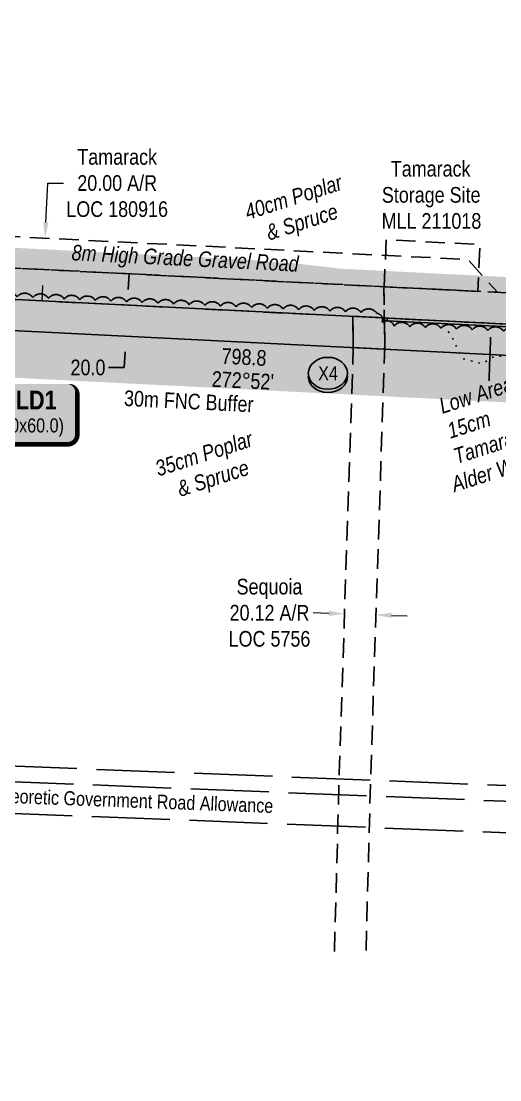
# Model space of a CAD drawing. Extents: x 325071 to 332576, y 6141995 to 6143910.
# Drawn here: x 328631 to 328937, y 6142759 to 6143435 of the extents above; entities that cross this region are included whole.
import ezdxf
from ezdxf.enums import TextEntityAlignment as Align

# ---------------------------------------------------------------- set-up
doc = ezdxf.new("R2010")
doc.units = 0
doc.header["$LTSCALE"] = 5
doc.header["$PDSIZE"] = 0.5
for name, pattern in [('0', [1, 1, 0]), ('foc-ACCESSROAD', [3.75, 2.5, -1.25]), ('foc-TOPO', [1, 0.2, -0.8]), ('foc-UNSURVEYED', [12.5, 10, -2.5])]:
    doc.linetypes.add(name, pattern=pattern)
doc.layers.get('Defpoints').update_dxf_attribs({"color": 9})
for name, color, linetype in [('AS-ROADS', 254, 'Continuous'), ('C-AR', 13, 'foc-ACCESSROAD'), ('C-WS', 13, 'foc-ACCESSROAD'), ('F-AR', 190, 'foc-ACCESSROAD'), ('L-BD1', 253, 'Continuous'), ('L-ROAD-T', 7, 'Continuous'), ('L-USEC', 7, 'foc-UNSURVEYED'), ('P-BUFFER-H 30m', 51, 'Continuous'), ('P-BUFFER-T', 40, 'Continuous'), ('P-CROSSINGS', 250, 'Continuous'), ('P-PROPOSED', 10, 'Continuous'), ('P-PROPOSED-H', 21, 'Continuous'), ('P-TEMP-BLOCKS', 250, 'Continuous'), ('P-TXT', 4, 'Continuous'), ('T-BUSH', 110, '0'), ('T-LOW-AREA', 48, 'foc-TOPO')]:
    doc.layers.add(name, color=color, linetype=linetype)
for name, color, linetype, lineweight in [('C-AR-T', 13, 'Continuous', 9), ('C-WS-T', 13, 'Continuous', 9), ('F-AR-T', 190, 'Continuous', 9), ('T-TEXT', 48, 'Continuous', 18)]:
    doc.layers.add(name, color=color, linetype=linetype, lineweight=lineweight)
doc.layers.add('P-EXISTINGCUT', color=125, linetype='Continuous', plot=False)
doc.layers.add('P-EXISTINGDISPO', color=175, linetype='Continuous', plot=False)
doc.styles.add('3.6', font='ARIALN.TTF', dxfattribs={"height": 3.6})
doc.styles.add('80', font='ARIALN.TTF', dxfattribs={"height": 10})
doc.styles.add('80CG', font='ARIALN.TTF', dxfattribs={"height": 10})
doc.styles.add('80L', font='ARIALN.TTF', dxfattribs={"height": 10})
doc.styles.add('80LS', font='ARIALNI.TTF', dxfattribs={"height": 10})
doc.styles.add('BOLD', font='ARIALNB.TTF')
doc.styles.add('Crossing', font='ARIALN.TTF', dxfattribs={"height": 10})
doc.dimstyles.new('Compass 2 000', dxfattribs={"dimscale": 2, "dimtxt": 3.6, "dimasz": 2, "dimexe": 0.2, "dimexo": 0.0625, "dimgap": 0.5, "dimtad": 0, "dimtih": 1, "dimtoh": 1, "dimzin": 0, "dimdsep": 46, "dimtxsty": '3.6', "dimcen": 0.1, "dimse1": 1, "dimse2": 1, "dimclrd": 256, "dimclrt": 256, "dimaunit": 1, "dimadec": 4, "dimazin": 0, "dimtfac": 0.06, "dimtofl": 0, "dimtmove": 0, "dimatfit": 1, "dimfxl": 0.2, "dimtolj": 1, "dimtzin": 0, "dimlwd": -1, "dimarcsym": 0})
doc.dimstyles.new('Compass 5 000', dxfattribs={"dimscale": 5, "dimtxt": 9, "dimasz": 2, "dimexe": 0.2, "dimexo": 0.0625, "dimgap": 0.5, "dimtad": 0, "dimtih": 1, "dimtoh": 1, "dimzin": 0, "dimdsep": 46, "dimtxsty": '80CG', "dimcen": 0.1, "dimse1": 1, "dimse2": 1, "dimclrd": 256, "dimclrt": 256, "dimaunit": 1, "dimadec": 4, "dimazin": 0, "dimtfac": 0.06, "dimtofl": 0, "dimtmove": 0, "dimatfit": 1, "dimfxl": 0.2, "dimtolj": 1, "dimtzin": 0, "dimlwd": -1, "dimarcsym": 0})

# ---------------------------------------------------------------- blocks, each defined once
blk = doc.blocks.new('*D435')
at = {"layer": 'C-AR-T', "transparency": 16777216}
for p, q in [((328647.0686145959, 6143306.213181918), (328648.3414749113, 6143331.378238093)), ((328648.3414749113, 6143331.378238093), (328658.3414749113, 6143331.378238094)), ((328645.0319360791, 6143265.947075208), (328644.5267771827, 6143255.959842634))]:
    blk.add_line(p, q, dxfattribs=at)
for points in [[(328645.4040758335, 6143306.297375067), (328648.7331533582, 6143306.128988768), (328646.5634556995, 6143296.225949344)], [(328643.3673973167, 6143266.031268357), (328646.6964748414, 6143265.862882058), (328645.5370949754, 6143275.934307782)]]:
    blk.add_solid(points, dxfattribs=at)
at = {"layer": 'Defpoints', "color": 0, "transparency": 16777216}
for p in [(328646.5634556995, 6143296.225949344), (328675.7207777522, 6143294.751158353), (328674.6944170281, 6143274.459516791)]:
    blk.add_point(p, dxfattribs=at)
at = {"layer": 'C-AR-T', "transparency": 16777216, "insert": (328692.6422934653, 6143331.378238093), "char_height": 10, "attachment_point": 5, "style": '80CG'}
blk.add_mtext('\\A1;Tamarack\\P20.00 A/R\\PLOC 180916', dxfattribs=at)
blk = doc.blocks.new('*D439')
at = {"layer": 'C-AR-T', "transparency": 16777216}
for p, q in [((327669.0497940794, 6143355.644528115), (327671.0297810567, 6143394.839066615)), ((327671.0297810567, 6143394.839066615), (327681.0297810568, 6143394.839066616)), ((327667.029083436, 6143315.643850324), (327666.5245576893, 6143305.656585745))]:
    blk.add_line(p, q, dxfattribs=at)
for points in [[(327667.3852499829, 6143355.728615739), (327670.7143381759, 6143355.560440491), (327668.5452683326, 6143345.657263536)], [(327665.3645393396, 6143315.727937948), (327668.6936275325, 6143315.5597627), (327667.5336091827, 6143325.631114903)]]:
    blk.add_solid(points, dxfattribs=at)
at = {"layer": 'Defpoints', "color": 0, "transparency": 16777216}
for p in [(327668.5452683326, 6143345.657263536), (328675.2082588205, 6143294.803759757), (328674.1965996707, 6143274.777611124)]:
    blk.add_point(p, dxfattribs=at)
at = {"layer": 'C-AR-T', "transparency": 16777216, "insert": (327715.3305996104, 6143394.839066615), "char_height": 10, "attachment_point": 5, "style": '80CG'}
blk.add_mtext('\\A1;Tamarack\\P20.00 A/R\\PLOC 180916', dxfattribs=at)
blk = doc.blocks.new('*D444')
at = {"layer": 'Defpoints', "color": 0, "transparency": 16777216}
for p in [(328837.8782418242, 6143056.315249656), (328837.9810354997, 6143059.443489276), (328858.0894573363, 6143058.782728324)]:
    blk.add_point(p, dxfattribs=at)
at = {"layer": 'F-AR-T', "transparency": 16777216}
for p, q in [((328827.8836363247, 6143056.643671504), (328817.8890308252, 6143056.972093351)), ((328867.9812691603, 6143055.326066857), (328877.9758746597, 6143054.997645009))]:
    blk.add_line(p, q, dxfattribs=at)
for points in [[(328827.9383732993, 6143058.309439087), (328827.8288993501, 6143054.97790392), (328837.8782418242, 6143056.315249656)], [(328868.0360061348, 6143056.99183444), (328867.9265321857, 6143053.660299273), (328857.9866636608, 6143055.654488704)]]:
    blk.add_solid(points, dxfattribs=at)
at = {"layer": 'F-AR-T', "transparency": 16777216, "insert": (328789.959290034, 6143056.97209335), "char_height": 10, "attachment_point": 5, "style": '80CG'}
blk.add_mtext('\\A1;Sequoia\\P20.12 A/R\\PLOC 5756', dxfattribs=at)
blk = doc.blocks.new('*D452')
at = {"layer": 'Defpoints', "color": 0, "transparency": 16777216}
for p in [(328684.1030057448, 6143254.312651231), (328683.1035513806, 6143234.340667956), (328698.2124392557, 6143233.584576599)]:
    blk.add_point(p, dxfattribs=at)
at = {"layer": 'P-TXT', "transparency": 16777216}
for p, q in [((328699.7116963874, 6143263.544061924), (328700.2114991548, 6143273.531563974)), ((328697.7126364883, 6143223.59707455), (328697.2128337208, 6143213.609572497)), ((328697.2128337208, 6143213.609572497), (328687.2128337208, 6143213.609572498))]:
    blk.add_line(p, q, dxfattribs=at)
for points in [[(328698.0471127124, 6143263.627362385), (328701.3762800624, 6143263.460761463), (328699.21189362, 6143253.556559875)], [(328696.0480528133, 6143223.680375011), (328699.3772201633, 6143223.513774089), (328698.2124392557, 6143233.584576599)]]:
    blk.add_solid(points, dxfattribs=at)
at = {"layer": 'P-TXT', "transparency": 16777216, "insert": (328674.0068309928, 6143213.609572497), "char_height": 10, "attachment_point": 5, "style": '80CG'}
blk.add_mtext('\\A1;20.0', dxfattribs=at)
blk = doc.blocks.new('*U455')
at = {"true_color": 0xff8aff}
h = blk.add_hatch(color=211, dxfattribs=at)
edge = h.paths.add_edge_path()
edge.add_line((-23.99999999999998, -20), (23.99999999999998, -20))
edge.add_arc((23.99999999999998, -14), 6, 270, 360)
edge.add_line((29.99999999999998, -14), (29.99999999999998, 12.5))
edge.add_arc((23.99999999999998, 12.5), 6, 0, 90)
edge.add_line((23.99999999999998, 18.5), (-23.99999999999998, 18.5))
edge.add_arc((-23.99999999999998, 12.5), 6, 90, 180)
edge.add_line((-29.99999999999998, 12.5), (-29.99999999999998, -14))
edge.add_arc((-23.99999999999998, -14), 6, 180, 270)
at = {"color": 250, "flags": 128}
blk.add_lwpolyline([(-23.99999999999998, -20, 3, 3, 0), (23.99999999999998, -20, 3, 3, 0.414213562373095), (29.99999999999998, -14, 3, 3, 0), (29.99999999999998, 12.5, 3, 0, 0.414213562373095), (23.99999999999998, 18.5, 0, 0, 0), (-23.99999999999998, 18.5, 0, 0, 0.414213562373095), (-29.99999999999998, 12.5, 0, 0, 0), (-29.99999999999998, -14, 0, 3, 0.414213562373095)], format="xyseb", close=True, dxfattribs=at)
at = {"flags": 128}
blk.add_lwpolyline([(-19.64230924337664, -3.090967807801711, 0, 7.499999999999999, 0), (-3.398394867633905e-15, 0, 0, 0, 0)], format="xyseb", dxfattribs=at)
at = {"color": 250}
for tag, p, height, style in [('TEMP_AREA_W1_001', (-9.212824010914055, 2.244292974654144), 12, 'BOLD'), ('ENTER_TEXT_001', (-30.65893587994544, -12.47010782646594), 9, '80')]:
    blk.add_attdef(tag, p, '', height=height, dxfattribs=dict(at, style=style))
blk = doc.blocks.new('xing2')
h = blk.add_hatch(color=50)
h.dxf.hatch_style = 1
edge = h.paths.add_edge_path()
edge.add_ellipse((0, 0), major_axis=(-12.5, 0), ratio=0.8162973455633619, start_angle=0, end_angle=360)
h = blk.add_hatch(color=250)
h.dxf.hatch_style = 1
edge = h.paths.add_edge_path()
edge.add_ellipse((0, -2.047489049626165), major_axis=(-12.5, 0), ratio=0.8162973455633619, start_angle=0, end_angle=180)
edge.add_line((12.5, -2.047489049626165), (12.5, 0))
edge.add_ellipse((0, 0), major_axis=(-12.5, 0), ratio=0.8162973455633619, start_angle=0, end_angle=180, ccw=False)
edge.add_line((-12.5, 0), (-12.5, -2.047489049626165))
at = {"color": 250}
blk.add_ellipse((0, 0), major_axis=(-12.5, 0), ratio=0.8162973455633619, dxfattribs=at)
blk.add_ellipse((0, -2.047489049626165), major_axis=(-12.5, 0), ratio=0.8162973455633619, start_param=0, end_param=3.141592653589793, dxfattribs=at)
at = {"color": 250, "style": 'Crossing'}
blk.add_attdef('CROSSING', text='', height=9, dxfattribs=at).set_placement((0.08916442567715421, 0.0199513138486509), align=Align.MIDDLE_CENTER)
at = {"color": 250, "style": 'Crossing', "flags": 1}
for tag, p in [('OWNER', (0.08916442567715421, -12.49201765665748)), ('DESCRIPTION', (0.08916442567715421, -25.770021277247)), ('LOCATION', (0.08916442567715421, -39.30337514164421)), ('DWG_REF', (0.08916442567715421, -52.83672900604233))]:
    blk.add_attdef(tag, text='', height=9, dxfattribs=at).set_placement(p, align=Align.MIDDLE_CENTER)

msp = doc.modelspace()

# ---------------------------------------------------------------- hatches: boundary and pattern name
at = {"layer": 'P-BUFFER-H 30m'}
h = msp.add_hatch(color=256, dxfattribs=at)
h.dxf.hatch_style = 1
edge = h.paths.add_edge_path()
edge.add_line((329644.8170433939, 6143015.223781576), (329487.2075265931, 6143022.936033285))
edge.add_arc((329488.6735301838, 6143052.895651607), 29.99546459892471, 178.0000665704343, 267.19860000343374, ccw=False)
edge.add_line((329458.6963367944, 6143053.942443395), (329462.11454839, 6143151.830477316))
edge.add_line((329462.11454839, 6143151.830477316), (329370.9396537039, 6143118.825626192))
edge.add_arc((329360.7298109515, 6143147.030005419), 29.99546460067798, 269.31670000516925, 289.9000000065458, ccw=False)
edge.add_line((329360.3720984787, 6143117.036673853), (329103.729158056, 6143120.097500269))
edge.add_arc((329104.0868705313, 6143150.090831834), 29.9954645998089, 226.9832999987203, 269.3167000004786, ccw=False)
edge.add_line((329083.6236196706, 6143128.159501259), (329020.1423601619, 6143187.391335547))
edge.add_line((329020.1423601619, 6143187.391335547), (328233.4108207381, 6143226.787031945))
edge.add_line((328233.4108207381, 6143226.787031945), (327485.9951833357, 6143264.213978831))
edge.add_line((327485.9951833357, 6143264.213978831), (327478.8189134504, 6143080.198520428))
edge.add_arc((327448.8462323001, 6143081.367400755), 29.99546459980527, 320.0166999995888, 357.7666999981614, ccw=False)
edge.add_line((327471.8297100484, 6143062.093385939), (327439.103857643, 6143023.069139681))
edge.add_arc((327416.1203798947, 6143042.343154498), 29.99546460043571, 230.0166999915068, 320.0166999982257, ccw=False)
edge.add_line((327396.8463650744, 6143019.359676752), (327381.5240465755, 6143032.209019966))
edge.add_arc((327400.7980613961, 6143055.192497713), 29.9954646006484, 140.0166999978685, 230.016699991166, ccw=False)
edge.add_line((327377.814583648, 6143074.46651253), (327399.5578094898, 6143100.394423867))
edge.add_line((327399.5578094898, 6143100.394423867), (327408.0378238591, 6143317.840779194))
edge.add_arc((327438.0105050094, 6143316.671898867), 29.99546459976897, 87.1332999994604, 177.766699999939, ccw=False)
edge.add_line((327439.5106526199, 6143346.629826928), (328237.411214365, 6143306.674840108))
edge.add_line((328237.411214365, 6143306.674840108), (329042.3897955957, 6143266.365420434))
edge.add_arc((329040.8896479858, 6143236.407492372), 29.99546460031343, 46.98330000058428, 87.13330000054867, ccw=False)
edge.add_line((329061.3528988459, 6143258.338822948), (329124.0390523043, 6143199.848870444))
edge.add_line((329124.0390523043, 6143199.848870444), (329352.2490037067, 6143197.127147232))
edge.add_line((329352.2490037067, 6143197.127147232), (329474.7834321348, 6143241.483991097))
edge.add_arc((329484.9932748848, 6143213.27961187), 29.99546459982603, 87.2000000001969, 109.90000000205029, ccw=False)
edge.add_line((329486.4585464253, 6143243.239266004), (329515.6985734008, 6143241.809190104))
edge.add_arc((329514.23330186, 6143211.849535969), 29.99546459981659, -1.9999334313164923, 87.19999999975272, ccw=False)
edge.add_line((329544.2104952499, 6143210.80274418), (329540.3559366497, 6143100.418950653))
edge.add_line((329540.3559366497, 6143100.418950653), (329661.5536308178, 6143094.488426005))
edge.add_line((329661.5536308178, 6143094.488426005), (329698.6590832029, 6143092.672757799))
edge.add_arc((329697.1930796119, 6143062.713139476), 29.9954645998663, -2.8013996463827198, 87.19860000307648, ccw=False)
edge.add_line((329727.1526979434, 6143061.247136069), (329721.3223121769, 6142942.095890353))
edge.add_arc((329691.3626938494, 6142943.561893762), 29.99546459589512, 348.15143384892036, 357.19860035146553, ccw=False)
edge.add_line((329720.7190660256, 6142937.403053856), (329688.240689902, 6142782.59349363))
edge.add_arc((329658.8843177219, 6142788.752333535), 29.9954645995877, 267.86700746537576, 348.1514338521909, ccw=False)
edge.add_line((329657.7679121988, 6142758.777651965), (329637.4940155344, 6142759.532752237))
edge.add_arc((329638.6104210572, 6142789.507433808), 29.99546460019811, 168.1514338522366, 267.8670074659975, ccw=False)
edge.add_line((329609.254048877, 6142795.666273713), (329641.6233035301, 6142949.955701813))
edge.add_line((329641.6233035301, 6142949.955701813), (329644.8170433939, 6143015.223781576))
at = {"layer": 'P-PROPOSED-H'}
h = msp.add_hatch(color=256, dxfattribs=at)
h.dxf.hatch_style = 1
h.paths.add_polyline_path([(329676.2426651246, 6143043.717396317), (329488.673530184, 6143052.895651608), (329493.5603224569, 6143192.839734761), (329488.0255758678, 6143193.11042903), (329360.7298109542, 6143147.030005419), (329104.0868705316, 6143150.090831834), (329032.5907328562, 6143216.801029643), (328234.9109683481, 6143256.744960005), (327457.2043763403, 6143295.688730855), (327448.8462322999, 6143081.367400754), (327416.1203798944, 6143042.343154497), (327400.7980613956, 6143055.192497713), (327429.1308631757, 6143088.978209998), (327438.0105050097, 6143316.671898867), (328235.9110667549, 6143276.716912046), (329040.8896479856, 6143236.407492373), (329112.0677432406, 6143169.99404728), (329357.3374880555, 6143167.068862144), (329484.9932748846, 6143213.27961187), (329514.2333018602, 6143211.849535969), (329509.3464927704, 6143071.904971225), (329660.0876272267, 6143064.528807682), (329697.1930796118, 6143062.713139476), (329691.3626938453, 6142943.561893761), (329658.8843177217, 6142788.752333536), (329638.6104210572, 6142789.507433808), (329671.4669377192, 6142946.119416982)])

# ---------------------------------------------------------------- linework, layer by layer
at = {"layer": 'AS-ROADS', "const_width": 7.998790559999987, "flags": 128}
msp.add_lwpolyline([(327398.3449999995, 6143348.678), (327458.6409999995, 6143345.654999993), (327784.7329999995, 6143328.765999992), (328114.1319999995, 6143312.032999992), (328498.2259999996, 6143292.618999992), (328774.3319999995, 6143278.572999992), (328807.0029999996, 6143276.018999993), (328865.1729999995, 6143269.267), (328883.6719999996, 6143264.332), (328899.311, 6143258.909999993), (328922.4209999995, 6143252.701), (329005.5019999995, 6143247.503)], dxfattribs=at)
at = {"layer": 'C-AR', "flags": 128}
for points in [[(326614.6588852428, 6143401.04295506), (326701.7997616229, 6143394.956991887), (326721.794240645, 6143393.560590709), (327502.575376245, 6143354.076390596), (327532.7102111009, 6143352.553160668), (328323.4579944527, 6143312.5651866), (328876.1407342218, 6143284.616133951), (328916.5584684147, 6143282.668220866), (328935.5194679907, 6143261.663338281), (328875.6002502628, 6143264.594650236), (328322.676900949, 6143292.531565567), (327531.9241622104, 6143332.485098647), (327501.7895078197, 6143334.007717759), (326720.5858882869, 6143373.478918945), (326701.0082540151, 6143374.846689999), (326613.8676251374, 6143380.933619585)], [(330016.7264290649, 6143187.229074786), (329484.8955298009, 6143213.24689486), (329357.2577821455, 6143167.065423324), (329111.9750771293, 6143170.015973058), (329040.7898833861, 6143236.46303504), (328863.32336866, 6143245.194110779), (328863.0794284584, 6143265.227275236), (329049.0841343714, 6143256.076133807), (329119.9849999993, 6143189.918), (329353.8680920485, 6143187.104578258), (329481.8649999994, 6143233.41599999), (330017.4980502309, 6143207.212174026)]]:
    msp.add_lwpolyline(points, dxfattribs=at)
at = {"layer": 'C-WS', "flags": 128}
msp.add_lwpolyline([(328863.1330925646, 6143265.204541093), (328923.052233824, 6143262.273248647), (328924.5178800469, 6143292.232819286), (328864.5987387875, 6143295.164111722)], close=True, dxfattribs=at)
at = {"layer": 'F-AR', "flags": 128}
for points in [[(328206.6578981174, 6143298.393534465), (328863.0794284584, 6143265.227275236), (328863.5992880288, 6143227.231875157), (328854.6567342007, 6142953.835894982), (328853.8416292117, 6142923.673891168), (328851.5801729674, 6142839.979512442)], [(328831.4601179952, 6142840.773759847), (328833.7220653935, 6142924.467704295), (328834.5368608522, 6142954.629612914), (328843.4841972515, 6143226.916911629), (328843.1821028207, 6143246.210119739), (328205.8990693555, 6143278.272468457)]]:
    msp.add_lwpolyline(points, dxfattribs=at)
at = {"layer": 'L-USEC', "flags": 128}
for points in [[(329104.0424975358, 6142940.258247652), (328302.843119552, 6142971.88578268)], [(328302.4613910909, 6142961.838677089), (329103.666073841, 6142930.211148847)], [(328301.6678928343, 6142941.737374392), (329102.872575585, 6142910.109846141)]]:
    msp.add_lwpolyline(points, dxfattribs=at)
at = {"layer": 'P-EXISTINGCUT', "flags": 128}
msp.add_lwpolyline([(328865.2779187457, 6143245.246148191), (329040.7898833861, 6143236.46303504), (329111.9750771293, 6143170.015973058), (329357.2577821455, 6143167.065423324), (329484.1256674629, 6143212.968131935), (329407.4769999995, 6143184.292), (329408.3809999995, 6143180.965999993), (329372.062, 6143162.718), (329354.8079999996, 6143158.161999992), (329230.376, 6143158.257), (329224.0659999995, 6143154.839999992), (329171.255, 6143155.576999992), (329169.7973691777, 6143155.562065017), (329164.1459999995, 6143160.911999992), (329112.724, 6143162.304), (329107.581, 6143167.275), (329103.0149999995, 6143168.52), (329100.38, 6143166.517999993), (329091.067, 6143187.733999993), (329042.4359999995, 6143234.797999993), (328864.969, 6143243.346999993)], close=True, dxfattribs=at)
at = {"layer": 'P-EXISTINGDISPO', "flags": 128}
msp.add_lwpolyline([(328863.536467491, 6143225.311296013), (328843.4644433536, 6143226.315756704), (328843.4841972515, 6143226.916911629), (328843.1798813079, 6143246.351996237), (328863.3514946481, 6143245.342551886), (328863.5992880288, 6143227.231875157)], close=True, dxfattribs=at)
at = {"layer": 'P-PROPOSED'}
msp.add_lwpolyline([(329032.5907328562, 6143216.801029643), (328234.9109683481, 6143256.744960005), (327457.2043763403, 6143295.688730855), (327448.8462322999, 6143081.367400754), (327416.1203798944, 6143042.343154497), (327400.7980613956, 6143055.192497713), (327429.1308631757, 6143088.978209998), (327438.0105050097, 6143316.671898867), (328235.9110667549, 6143276.716912046), (329040.8896479856, 6143236.407492373)], dxfattribs=at)
at = {"layer": 'T-BUSH', "flags": 128}
msp.add_lwpolyline([(328546.9995101361, 6143210.507556058, -0.52056705), (328547.8943232748, 6143220.46592318, -0.52056705), (328548.7891364131, 6143230.424290301, -0.52056705), (328549.6839495508, 6143240.382657416, -0.52056705), (328550.5787626891, 6143250.341024538, -0.52056705), (328547.0323666238, 6143257.585242222, -0.52056705), (328537.762248383, 6143261.331530269, -0.52056705), (328538.8627014903, 6143262.815660177, -0.52056705), (328548.8508513101, 6143262.361095048, -0.52056705), (328558.8390011299, 6143261.906529914, -0.52056705), (328568.8271509502, 6143261.451964778, -0.52056705), (328578.81530077, 6143260.997399643, -0.52056705), (328588.8034505895, 6143260.542834508, -0.52056705), (328598.7916004093, 6143260.088269373, -0.52056705), (328608.7797502292, 6143259.633704231, -0.52056705), (328618.7679000494, 6143259.179139096, -0.52056705), (328628.7560498688, 6143258.724573961, -0.52056705), (328638.7441996887, 6143258.270008827, -0.52056705), (328648.7323495085, 6143257.815443691, -0.52056705), (328658.7204993288, 6143257.360878556, -0.52056705), (328668.7086491486, 6143256.906313421, -0.52056705), (328678.696798968, 6143256.451748286, -0.52056705), (328688.6849487878, 6143255.997183152, -0.52056705), (328698.6730986077, 6143255.542618017, -0.52056705), (328708.661248428, 6143255.088052888, -0.52056705), (328718.6493982478, 6143254.633487753, -0.52056705), (328728.6375480673, 6143254.178922618, -0.52056705), (328738.625697887, 6143253.724357483, -0.52056705), (328748.6138477069, 6143253.269792348, -0.52056705), (328758.6019975272, 6143252.815227213, -0.52056705), (328768.590147347, 6143252.360662071, -0.52056705), (328778.5782971664, 6143251.906096936, -0.52056705), (328788.5664469863, 6143251.451531801, -0.52056705), (328798.5545968065, 6143250.996966666, -0.52056705), (328808.5427466264, 6143250.542401531, -0.52056705), (328818.5308964458, 6143250.087836396, -0.52056705), (328828.5190462656, 6143249.633271261, -0.52056705), (328838.5071960855, 6143249.178706126, -0.52056705), (328848.4953459058, 6143248.724140991, -0.52056705), (328858.4834957256, 6143248.269575857, -0.52056705), (328861.771853698, 6143242.374573082, -0.52056705), (328869.5716049158, 6143240.122256983, -0.52056705), (328879.558512152, 6143239.64116433, -0.52056705), (328889.5454193882, 6143239.160071682, -0.52056705), (328899.5323266244, 6143238.678979021, -0.52056705), (328909.5192338605, 6143238.197886368, -0.52056705), (328919.5061410968, 6143237.716793715, -0.52056705), (328929.4930483329, 6143237.235701068, -0.52056705), (328939.4799555691, 6143236.754608408, -0.52056705), (328949.4668628053, 6143236.273515754, -0.52056705), (328959.4537700415, 6143235.792423101, -0.52056705), (328969.4406772777, 6143235.311330453, -0.52056705), (328979.4275845138, 6143234.8302378, -0.52056705), (328989.4144917501, 6143234.34914514, -0.52056705), (328999.4013989862, 6143233.868052486, -0.52056705), (329009.3883062224, 6143233.38695984, -0.52056705), (329019.3752134586, 6143232.905867186, -0.52056705), (329029.3621206948, 6143232.424774526, -0.52056705), (329039.349027931, 6143231.943681872, -0.52056705), (329047.0426313758, 6143226.165589193, -0.52056705), (329054.2274378007, 6143219.212293355, -0.52056705), (329061.4122442256, 6143212.258997523, -0.52056705), (329068.59705065, 6143205.305701698, -0.52056705), (329075.781857075, 6143198.35240586, -0.52056705), (329082.9666634999, 6143191.399110029, -0.52056705), (329089.449030148, 6143183.957262662, -0.52056705), (329093.4678377008, 6143174.801993571, -0.52056705), (329097.486645254, 6143165.64672448, -0.52056705), (329103.834784215, 6143165.187419345, -0.52056705), (329111.6313007245, 6143159.332934226, -0.52056705), (329121.6261275324, 6143159.062373002, -0.52056705), (329131.62095434, 6143158.791811784, -0.52056705), (329141.6157811471, 6143158.521250573, -0.52056705), (329151.6106079547, 6143158.250689349, -0.52056705), (329161.6054347627, 6143157.980128138, -0.52056705), (329169.2252919325, 6143151.973210222, -0.52056705), (329173.6488078418, 6143143.063166589, -0.52056705), (329177.8365886645, 6143133.983945362, -0.52056705), (329183.1477874757, 6143126.26323278, -0.52056705), (329191.6067579961, 6143122.193107479, -0.52056705), (329199.1451384031, 6143117.026360502, -0.52056705), (329209.0019318636, 6143115.371492282, -0.52056705), (329215.6758143549, 6143114.379076645, -0.52056705)], format="xyb", dxfattribs=at)
at = {"layer": 'T-LOW-AREA', "flags": 128}
msp.add_lwpolyline([(328901.2019999995, 6143240.574999993), (328905.739, 6143234.537999992), (328913.403, 6143219.287999992), (328925.795, 6143215.981), (328933.27, 6143220.657999992), (328975.9709999996, 6143223.070999993), (328988.979, 6143230.640999992), (329002.2089999995, 6143238.865999993)], dxfattribs=at)

# ---------------------------------------------------------------- block references
at = {"layer": 'P-CROSSINGS', "xscale": 0.99984882, "yscale": 0.99984882, "zscale": 0.99984882}
msp.add_blockref('xing2', (328827.2564026034, 6143209.923149699), dxfattribs=at).add_auto_attribs({'CROSSING': 'X4'})
at = {"layer": 'P-TEMP-BLOCKS', "xscale": 0.99984882, "yscale": 0.99984882, "zscale": 0.99984882}
msp.add_blockref('*U455', (328637.1568116441, 6143184.611370191), dxfattribs=at).add_auto_attribs({'TEMP_AREA_W1_001': 'LD1', 'ENTER_TEXT_001': '(30.0x60.0)'})

# ---------------------------------------------------------------- texts
at = {"layer": 'L-BD1', "style": '80L'}
for s, p in [('798.8', (328773.6905813558, 6143220.341302273)), ("272°52'", (328772.9403209488, 6143205.362347587))]:
    msp.add_text(s, height=9.998488199999988, rotation=357.1326000000032, dxfattribs=at).set_placement(p, align=Align.MIDDLE)
at = {"layer": 'P-BUFFER-T', "insert": (328697.3299319644, 6143199.138727655), "char_height": 9.998488199999992, "attachment_point": 1, "rotation": 357.1210443897249, "style": '80L'}
msp.add_mtext_dynamic_manual_height_columns('30m FNC Buffer', width=92.02295125916135, gutter_width=50, heights=[0], dxfattribs=at)
at = {"layer": 'T-BUSH', "style": '80LS'}
for s, p in [('40cm Poplar', (328776.1486782578, 6143307.798739915)), ('& Spruce', (328789.8037461138, 6143294.657789457))]:
    msp.add_text(s, height=9.99999999999996, rotation=17.84082166782125, dxfattribs=at).set_placement(p)
at = {"layer": 'T-BUSH', "char_height": 9.999999999999952, "width": 66.0932828247416, "attachment_point": 1, "rotation": 17.84082166782163, "style": '80LS'}
for s, insert in [('\\pi9.1517;{\\C48;Low Area\\P\\pi19.984;}15cm \\P\\pi7.9921;Tamarack\\P\\pi1.2288;Alder Willow', (328888.6250877048, 6143190.705382797)), ('\\pi0.70694;35cm Poplar \\P\\pi10.079;& Spruce', (328715.2351762797, 6143153.29593726))]:
    msp.add_mtext(s, dxfattribs=dict(at, insert=insert))
at = {"layer": 'T-TEXT', "insert": (328663.3797570607, 6143292.14362827), "char_height": 9.998488199999988, "attachment_point": 1, "rotation": 357.1050302885439, "style": '80L'}
msp.add_mtext_dynamic_manual_height_columns('\\pi0.48728;{\\fArial Narrow|b0|i1|c0|p34;8m High Grade Gravel Road}', width=145.8366984993179, gutter_width=50, heights=[0], dxfattribs=at)

# ---------------------------------------------------------------- dimensions: what is measured, and where the dimension line sits
at = {"layer": 'C-AR-T'}
dim = msp.add_linear_dim(base=(327668.5452683326, 6143345.657263536), p1=(328674.1965996707, 6143274.777611125), p2=(328675.2082588205, 6143294.803759757), angle=87.10805262904216, text='Tamarack\\P20.00 A/R\\PLOC 180916', dimstyle='Compass 2 000', override={"dimscale": 5, "dimtxt": 10, "dimtxsty": '80CG'}, dxfattribs=at)
dim.commit()
dim.dimension.update_dxf_attribs({"geometry": '*D439', "text_midpoint": (327715.3305996104, 6143394.839066615), "dimtype": 161})
dim = msp.add_linear_dim(base=(328646.5634556995, 6143296.225949344), p1=(328674.694417028, 6143274.45951679), p2=(328675.7207777522, 6143294.751158352), angle=87.10442031701115, text='Tamarack\\P20.00 A/R\\PLOC 180916', dimstyle='Compass 5 000', dxfattribs=at)
dim.commit()
dim.dimension.update_dxf_attribs({"geometry": '*D435', "text_midpoint": (328692.6422934653, 6143331.378238093), "dimtype": 161})
at = {"layer": 'F-AR-T'}
dim = msp.add_aligned_dim(p1=(328858.0894573363, 6143058.782728324), p2=(328837.9810354997, 6143059.443489276), distance=3.1299280593996808, text='Sequoia\\P20.12 A/R\\PLOC 5756', dimstyle='Compass 5 000', dxfattribs=at)
dim.commit()
dim.dimension.update_dxf_attribs({"geometry": '*D444', "text_midpoint": (328789.959290034, 6143056.97209335)})
at = {"layer": 'P-TXT'}
dim = msp.add_linear_dim(base=(328698.2124392557, 6143233.584576599), p1=(328684.1030057448, 6143254.312651231), p2=(328683.1035513806, 6143234.340667956), angle=267.13514749180365, text='20.0', dimstyle='Compass 5 000', dxfattribs=at)
dim.commit()
dim.dimension.update_dxf_attribs({"geometry": '*D452', "text_midpoint": (328674.0068309928, 6143213.609572497), "dimtype": 161})

# ---------------------------------------------------------------- leaders
at = {"layer": 'T-BUSH', "path_type": 1}
msp.add_leader([(328931.169610055, 6143232.964606182), (328930.2897549825, 6143205.177591613)], dimstyle='Compass 5 000', override={"dimgap": 0.5, "dimtad": 0, "dimclrd": 48}, dxfattribs=at)

# ---------------------------------------------------------------- next in the draw order: texts
at = {"layer": 'C-WS-T', "insert": (328861.122759353, 6143345.55534548), "char_height": 9.998519999999962, "attachment_point": 1, "style": '80L', "bg_fill": 3, "box_fill_scale": 1.15, "bg_fill_color": 256, "bg_fill_true_color": 256, "bg_fill_transparency": 0}
msp.add_mtext_dynamic_manual_height_columns('\\pi6.343;Tamarack\\P\\pi0.62758;Storage Site\\P\\pi0.48094;MLL 211018', width=63.2787175989086, gutter_width=50, heights=[0], dxfattribs=at)
at = {"layer": 'L-ROAD-T', "insert": (328688.3366758669, 6142942.085379632), "char_height": 8.999202890388023, "width": 226.9791944154474, "attachment_point": 2, "rotation": 357.8401690827796, "style": '80L', "bg_fill": 3, "box_fill_scale": 1.15, "bg_fill_color": 256, "bg_fill_true_color": 256, "bg_fill_transparency": 0}
msp.add_mtext('30.18 Theoretic Government Road Allowance', dxfattribs=at)

doc.saveas('drawing.dxf')
